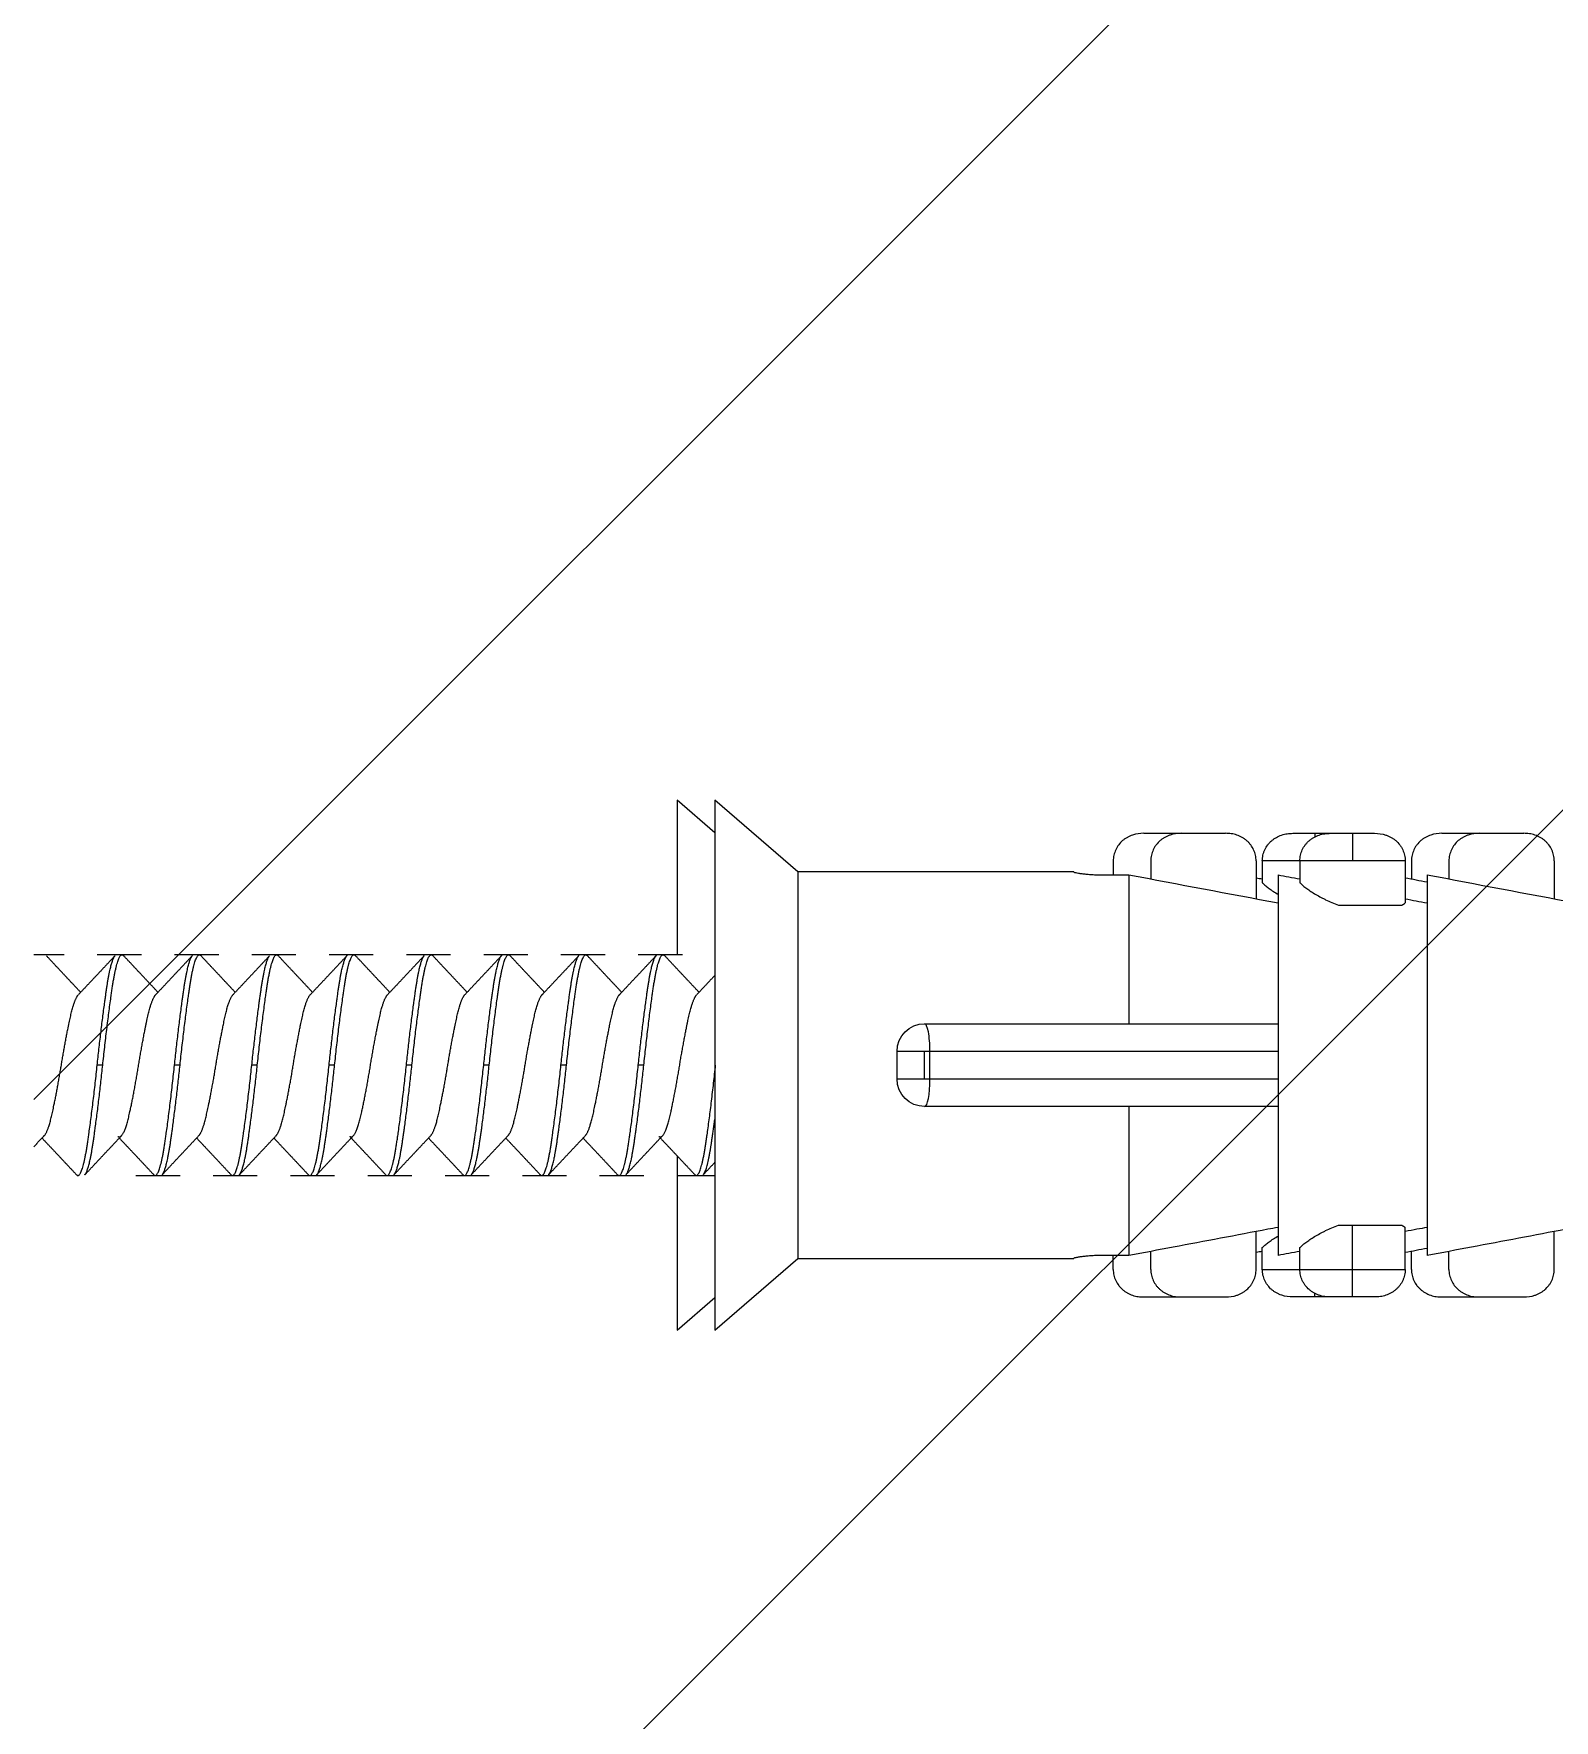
# Model space of a CAD drawing. Header units: millimetres. Extents: x 2433 to 4809, y -10272 to -6912.
# Drawn here: x 4397.57 to 4425.11, y -9240.59 to -9210.03 of the extents above; entities that cross this region are included whole.
import ezdxf

# ---------------------------------------------------------------- set-up
doc = ezdxf.new("R2010")
doc.units = ezdxf.units.MM
doc.layers.add('hatch', color=2, linetype='Continuous')

msp = doc.modelspace()

# ---------------------------------------------------------------- hatches: boundary and pattern name
at = {"layer": 'hatch'}
h = msp.add_hatch(dxfattribs=at)
h.set_pattern_fill('ANSI31', color=256, scale=5)
h.set_pattern_definition([(45, (-10739.184, -4407.476), (-11.22532, 11.22532), [])])
h.paths.add_polyline_path([(4397.573, -9941.356), (4447.573, -9941.356), (4447.573, -7870.79), (4397.573, -7870.79)])

# ---------------------------------------------------------------- linework, layer by layer
at = {"linetype": 'Continuous', "lineweight": 18, "extrusion": (-1, -2.22045e-16, 0)}
for p, q in [((4409.23, -9223.917), (4409.23, -9226.717)), ((4409.91, -9224.506), (4409.23, -9223.917)), ((4409.91, -9223.917), (4409.91, -9228.717)), ((4411.41, -9225.217), (4409.91, -9223.917)), ((4417.68, -9224.517), (4418.36, -9224.517)), ((4418.36, -9224.517), (4419.16, -9224.517)), ((4420.38, -9224.517), (4420.78, -9224.517)), ((4420.78, -9224.517), (4421.065, -9224.517)), ((4421.06, -9224.517), (4421.46, -9224.517)), ((4421.46, -9224.517), (4421.86, -9224.517)), ((4423.08, -9224.517), (4423.76, -9224.517)), ((4423.76, -9224.517), (4424.56, -9224.517)), ((4417.126, -9225.017), (4417.126, -9225.269)), ((4417.806, -9225.017), (4417.806, -9225.343)), ((4419.714, -9225.017), (4419.714, -9225.703)), ((4419.826, -9225.017), (4419.826, -9225.411)), ((4420.506, -9225.017), (4420.506, -9225.411)), ((4422.414, -9225.017), (4422.414, -9225.778)), ((4422.526, -9225.017), (4422.526, -9225.343)), ((4423.206, -9225.017), (4423.206, -9225.343)), ((4425.114, -9225.017), (4425.114, -9225.703)), ((4416.41, -9225.217), (4411.41, -9225.217)), ((4411.41, -9225.217), (4411.41, -9228.717)), ((4416.41, -9225.217), (4416.41, -9225.219)), ((4416.91, -9225.269), (4417.41, -9225.269)), ((4417.41, -9225.269), (4417.41, -9227.967)), ((4420.11, -9225.269), (4420.11, -9228.717)), ((4422.81, -9225.269), (4422.81, -9228.717)), ((4421.208, -9225.817), (4422.352, -9225.817)), ((4398.123, -9226.717), (4397.573, -9226.717)), ((4399.523, -9226.717), (4398.723, -9226.717)), ((4400.923, -9226.717), (4400.123, -9226.717)), ((4402.323, -9226.717), (4401.523, -9226.717)), ((4403.723, -9226.717), (4402.923, -9226.717)), ((4405.123, -9226.717), (4404.323, -9226.717)), ((4406.523, -9226.717), (4405.723, -9226.717)), ((4407.923, -9226.717), (4407.123, -9226.717)), ((4409.323, -9226.717), (4408.523, -9226.717)), ((4413.71, -9227.967), (4420.11, -9227.967)), ((4413.21, -9228.967), (4413.21, -9228.467)), ((4409.91, -9228.717), (4409.91, -9233.517)), ((4411.41, -9228.717), (4411.41, -9232.217)), ((4420.11, -9228.717), (4420.11, -9232.165)), ((4422.81, -9228.717), (4422.81, -9232.165)), ((4420.11, -9229.467), (4413.71, -9229.467)), ((4417.41, -9229.467), (4417.41, -9232.165)), ((4409.23, -9230.374), (4409.23, -9233.517)), ((4399.423, -9230.717), (4400.223, -9230.717)), ((4400.823, -9230.717), (4401.623, -9230.717)), ((4402.223, -9230.717), (4403.023, -9230.717)), ((4403.623, -9230.717), (4404.423, -9230.717)), ((4405.023, -9230.717), (4405.823, -9230.717)), ((4406.423, -9230.717), (4407.223, -9230.717)), ((4407.823, -9230.717), (4408.623, -9230.717)), ((4409.223, -9230.717), (4409.91, -9230.717)), ((4419.714, -9232.417), (4419.714, -9231.731)), ((4421.208, -9231.617), (4421.46, -9231.617)), ((4421.46, -9231.617), (4422.352, -9231.617)), ((4422.414, -9232.417), (4422.414, -9231.656)), ((4425.114, -9232.417), (4425.114, -9231.731)), ((4417.41, -9232.165), (4416.91, -9232.165)), ((4417.126, -9232.417), (4417.126, -9232.165)), ((4417.806, -9232.417), (4417.806, -9232.091)), ((4419.826, -9232.417), (4419.826, -9232.023)), ((4420.506, -9232.417), (4420.506, -9232.023)), ((4422.526, -9232.417), (4422.526, -9232.091)), ((4423.206, -9232.417), (4423.206, -9232.091)), ((4409.91, -9233.517), (4411.41, -9232.217)), ((4411.41, -9232.217), (4416.41, -9232.217)), ((4416.41, -9232.216), (4416.41, -9232.217)), ((4409.23, -9233.517), (4409.91, -9232.928)), ((4417.68, -9232.917), (4418.36, -9232.917)), ((4418.36, -9232.917), (4419.16, -9232.917)), ((4420.78, -9232.917), (4420.38, -9232.917)), ((4421.064, -9232.917), (4420.78, -9232.917)), ((4421.46, -9232.917), (4421.06, -9232.917)), ((4421.86, -9232.917), (4421.46, -9232.917)), ((4423.08, -9232.917), (4423.76, -9232.917)), ((4423.76, -9232.917), (4424.56, -9232.917))]:
    msp.add_line(p, q, dxfattribs=at)
at = {"linetype": 'Continuous', "lineweight": 13, "extrusion": (-1, -2.22045e-16, 0)}
for p, q in [((4420.78, -9224.517), (4420.78, -9224.58)), ((4421.46, -9224.517), (4421.46, -9225.017)), ((4420.506, -9225.017), (4419.826, -9225.017)), ((4421.46, -9225.017), (4420.506, -9225.017)), ((4422.414, -9225.017), (4421.46, -9225.017)), ((4413.71, -9228.467), (4413.21, -9228.467)), ((4413.805, -9228.467), (4413.71, -9228.467)), ((4413.71, -9228.967), (4413.71, -9228.467)), ((4420.11, -9228.467), (4413.805, -9228.467)), ((4413.805, -9228.967), (4413.805, -9228.467)), ((4398.823, -9228.717), (4398.723, -9228.717)), ((4400.223, -9228.717), (4400.123, -9228.717)), ((4401.623, -9228.717), (4401.523, -9228.717)), ((4403.023, -9228.717), (4402.923, -9228.717)), ((4404.423, -9228.717), (4404.323, -9228.717)), ((4405.823, -9228.717), (4405.723, -9228.717)), ((4407.223, -9228.717), (4407.123, -9228.717)), ((4408.623, -9228.717), (4408.523, -9228.717)), ((4413.21, -9228.967), (4413.71, -9228.967)), ((4413.71, -9228.967), (4413.805, -9228.967)), ((4413.805, -9228.967), (4420.11, -9228.967)), ((4421.46, -9232.417), (4421.46, -9231.617)), ((4419.826, -9232.417), (4420.506, -9232.417)), ((4420.506, -9232.417), (4421.46, -9232.417)), ((4421.46, -9232.417), (4422.414, -9232.417)), ((4421.46, -9232.917), (4421.46, -9232.417)), ((4420.78, -9232.917), (4420.78, -9232.853))]:
    msp.add_line(p, q, dxfattribs=at)
at = {"linetype": 'Continuous', "lineweight": 18, "extrusion": (0, 0, -1)}
for centre, start, end in [((-4413.71, -9228.467), 0, 90), ((-4413.71, -9228.967), 270, 0)]:
    msp.add_arc(centre, 0.5, start, end, dxfattribs=at)
at = {"linetype": 'Continuous', "lineweight": 13}
for centre, start_param, end_param in [((4413.71, -9228.467), 1.570796, 3.141593), ((4413.71, -9228.967), 0, 1.570796)]:
    msp.add_ellipse(centre, major_axis=(0, -0.5), ratio=0.190423, start_param=start_param, end_param=end_param, dxfattribs=at)
at = {"linetype": 'Continuous', "lineweight": 18}
for points, knots in [([(4417.68, -9224.517), (4417.611, -9224.517), (4417.542, -9224.526), (4417.46, -9224.554), (4417.444, -9224.56), (4417.412, -9224.574), (4417.381, -9224.59), (4417.352, -9224.608), (4417.33, -9224.623), (4417.323, -9224.628), (4417.31, -9224.639), (4417.303, -9224.644), (4417.27, -9224.673), (4417.246, -9224.698), (4417.215, -9224.739), (4417.205, -9224.754), (4417.191, -9224.776), (4417.187, -9224.784), (4417.179, -9224.799), (4417.175, -9224.807), (4417.157, -9224.846), (4417.146, -9224.879), (4417.134, -9224.93), (4417.131, -9224.947), (4417.127, -9224.982), (4417.126, -9225), (4417.126, -9225.017)], [0, 0, 0, 0, 0.25, 0.25, 0.3125, 0.3125, 0.375, 0.4375, 0.4375, 0.46875, 0.46875, 0.5, 0.5, 0.625, 0.625, 0.6875, 0.6875, 0.71875, 0.71875, 0.75, 0.75, 0.875, 0.875, 0.9375, 0.9375, 1, 1, 1, 1]), ([(4418.36, -9224.517), (4418.29, -9224.517), (4418.222, -9224.526), (4418.139, -9224.554), (4418.123, -9224.56), (4418.091, -9224.574), (4418.06, -9224.59), (4418.031, -9224.608), (4418.01, -9224.623), (4418.003, -9224.628), (4417.989, -9224.639), (4417.982, -9224.644), (4417.949, -9224.673), (4417.925, -9224.698), (4417.894, -9224.739), (4417.884, -9224.754), (4417.871, -9224.776), (4417.867, -9224.784), (4417.858, -9224.799), (4417.854, -9224.807), (4417.836, -9224.846), (4417.825, -9224.879), (4417.814, -9224.93), (4417.811, -9224.947), (4417.807, -9224.982), (4417.806, -9225), (4417.806, -9225.017)], [0, 0, 0, 0, 0.25, 0.25, 0.3125, 0.3125, 0.375, 0.4375, 0.4375, 0.46875, 0.46875, 0.5, 0.5, 0.625, 0.625, 0.6875, 0.6875, 0.71875, 0.71875, 0.75, 0.75, 0.875, 0.875, 0.9375, 0.9375, 1, 1, 1, 1]), ([(4419.714, -9225.017), (4419.714, -9224.982), (4419.71, -9224.948), (4419.699, -9224.897), (4419.694, -9224.88), (4419.683, -9224.847), (4419.676, -9224.831), (4419.655, -9224.784), (4419.637, -9224.754), (4419.61, -9224.72), (4419.605, -9224.713), (4419.594, -9224.699), (4419.576, -9224.68), (4419.545, -9224.65), (4419.518, -9224.629), (4419.49, -9224.609), (4419.475, -9224.599), (4419.429, -9224.574), (4419.398, -9224.56), (4419.348, -9224.543), (4419.332, -9224.539), (4419.298, -9224.53), (4419.281, -9224.527), (4419.229, -9224.519), (4419.195, -9224.517), (4419.16, -9224.517)], [0, 0, 0, 0, 0.125, 0.125, 0.1875, 0.1875, 0.25, 0.25, 0.375, 0.375, 0.40625, 0.40625, 0.4375, 0.5, 0.5625, 0.5625, 0.625, 0.625, 0.75, 0.75, 0.8125, 0.8125, 0.875, 0.875, 1, 1, 1, 1]), ([(4419.826, -9225.017), (4419.826, -9224.982), (4419.83, -9224.948), (4419.841, -9224.897), (4419.846, -9224.88), (4419.857, -9224.847), (4419.864, -9224.831), (4419.886, -9224.784), (4419.903, -9224.754), (4419.93, -9224.72), (4419.935, -9224.713), (4419.946, -9224.699), (4419.964, -9224.68), (4419.995, -9224.65), (4420.022, -9224.629), (4420.051, -9224.609), (4420.065, -9224.599), (4420.111, -9224.574), (4420.142, -9224.56), (4420.192, -9224.543), (4420.209, -9224.539), (4420.243, -9224.53), (4420.26, -9224.527), (4420.311, -9224.519), (4420.345, -9224.517), (4420.38, -9224.517)], [0, 0, 0, 0, 0.125, 0.125, 0.1875, 0.1875, 0.25, 0.25, 0.375, 0.375, 0.40625, 0.40625, 0.4375, 0.5, 0.5625, 0.5625, 0.625, 0.625, 0.75, 0.75, 0.8125, 0.8125, 0.875, 0.875, 1, 1, 1, 1]), ([(4420.506, -9225.017), (4420.506, -9224.982), (4420.51, -9224.948), (4420.521, -9224.897), (4420.526, -9224.88), (4420.537, -9224.847), (4420.543, -9224.831), (4420.565, -9224.784), (4420.583, -9224.754), (4420.609, -9224.72), (4420.615, -9224.713), (4420.626, -9224.699), (4420.643, -9224.68), (4420.674, -9224.65), (4420.702, -9224.629), (4420.73, -9224.609), (4420.745, -9224.599), (4420.79, -9224.574), (4420.822, -9224.56), (4420.871, -9224.543), (4420.888, -9224.539), (4420.922, -9224.53), (4420.939, -9224.527), (4420.99, -9224.519), (4421.025, -9224.517), (4421.06, -9224.517)], [0, 0, 0, 0, 0.125, 0.125, 0.1875, 0.1875, 0.25, 0.25, 0.375, 0.375, 0.40625, 0.40625, 0.4375, 0.5, 0.5625, 0.5625, 0.625, 0.625, 0.75, 0.75, 0.8125, 0.8125, 0.875, 0.875, 1, 1, 1, 1]), ([(4421.86, -9224.517), (4421.93, -9224.517), (4421.998, -9224.526), (4422.08, -9224.554), (4422.097, -9224.56), (4422.128, -9224.574), (4422.159, -9224.59), (4422.189, -9224.608), (4422.21, -9224.623), (4422.217, -9224.628), (4422.231, -9224.639), (4422.237, -9224.644), (4422.271, -9224.673), (4422.294, -9224.698), (4422.326, -9224.739), (4422.335, -9224.754), (4422.349, -9224.776), (4422.353, -9224.784), (4422.361, -9224.799), (4422.365, -9224.807), (4422.384, -9224.846), (4422.395, -9224.879), (4422.406, -9224.93), (4422.409, -9224.947), (4422.413, -9224.982), (4422.414, -9225), (4422.414, -9225.017)], [0, 0, 0, 0, 0.25, 0.25, 0.3125, 0.3125, 0.375, 0.4375, 0.4375, 0.46875, 0.46875, 0.5, 0.5, 0.625, 0.625, 0.6875, 0.6875, 0.71875, 0.71875, 0.75, 0.75, 0.875, 0.875, 0.9375, 0.9375, 1, 1, 1, 1]), ([(4423.08, -9224.517), (4423.011, -9224.517), (4422.942, -9224.526), (4422.86, -9224.554), (4422.844, -9224.56), (4422.812, -9224.574), (4422.781, -9224.59), (4422.752, -9224.608), (4422.73, -9224.623), (4422.723, -9224.628), (4422.71, -9224.639), (4422.703, -9224.644), (4422.67, -9224.673), (4422.646, -9224.698), (4422.615, -9224.739), (4422.605, -9224.754), (4422.591, -9224.776), (4422.587, -9224.784), (4422.579, -9224.799), (4422.575, -9224.807), (4422.557, -9224.846), (4422.546, -9224.879), (4422.534, -9224.93), (4422.531, -9224.947), (4422.527, -9224.982), (4422.526, -9225), (4422.526, -9225.017)], [0, 0, 0, 0, 0.25, 0.25, 0.3125, 0.3125, 0.375, 0.4375, 0.4375, 0.46875, 0.46875, 0.5, 0.5, 0.625, 0.625, 0.6875, 0.6875, 0.71875, 0.71875, 0.75, 0.75, 0.875, 0.875, 0.9375, 0.9375, 1, 1, 1, 1]), ([(4423.76, -9224.517), (4423.69, -9224.517), (4423.622, -9224.526), (4423.539, -9224.554), (4423.523, -9224.56), (4423.491, -9224.574), (4423.46, -9224.59), (4423.431, -9224.608), (4423.41, -9224.623), (4423.403, -9224.628), (4423.389, -9224.639), (4423.382, -9224.644), (4423.349, -9224.673), (4423.325, -9224.698), (4423.294, -9224.739), (4423.284, -9224.754), (4423.271, -9224.776), (4423.267, -9224.784), (4423.258, -9224.799), (4423.254, -9224.807), (4423.236, -9224.846), (4423.225, -9224.879), (4423.214, -9224.93), (4423.211, -9224.947), (4423.207, -9224.982), (4423.206, -9225), (4423.206, -9225.017)], [0, 0, 0, 0, 0.25, 0.25, 0.3125, 0.3125, 0.375, 0.4375, 0.4375, 0.46875, 0.46875, 0.5, 0.5, 0.625, 0.625, 0.6875, 0.6875, 0.71875, 0.71875, 0.75, 0.75, 0.875, 0.875, 0.9375, 0.9375, 1, 1, 1, 1]), ([(4425.114, -9225.017), (4425.114, -9224.982), (4425.11, -9224.948), (4425.099, -9224.897), (4425.094, -9224.88), (4425.083, -9224.847), (4425.076, -9224.831), (4425.055, -9224.784), (4425.037, -9224.754), (4425.01, -9224.72), (4425.005, -9224.713), (4424.994, -9224.699), (4424.976, -9224.68), (4424.945, -9224.65), (4424.918, -9224.629), (4424.89, -9224.609), (4424.875, -9224.599), (4424.829, -9224.574), (4424.798, -9224.56), (4424.748, -9224.543), (4424.732, -9224.539), (4424.698, -9224.53), (4424.681, -9224.527), (4424.629, -9224.519), (4424.595, -9224.517), (4424.56, -9224.517)], [0, 0, 0, 0, 0.125, 0.125, 0.1875, 0.1875, 0.25, 0.25, 0.375, 0.375, 0.40625, 0.40625, 0.4375, 0.5, 0.5625, 0.5625, 0.625, 0.625, 0.75, 0.75, 0.8125, 0.8125, 0.875, 0.875, 1, 1, 1, 1]), ([(4416.41, -9225.219), (4416.41, -9225.219), (4416.413, -9225.221), (4416.423, -9225.224), (4416.427, -9225.225), (4416.436, -9225.227), (4416.442, -9225.228), (4416.46, -9225.232), (4416.476, -9225.235), (4416.503, -9225.239), (4416.513, -9225.24), (4416.534, -9225.244), (4416.545, -9225.245), (4416.579, -9225.25), (4416.604, -9225.253), (4416.638, -9225.256), (4416.645, -9225.257), (4416.659, -9225.258), (4416.681, -9225.26), (4416.717, -9225.263), (4416.748, -9225.264), (4416.779, -9225.266), (4416.795, -9225.267), (4416.844, -9225.268), (4416.877, -9225.269), (4416.91, -9225.269)], [0, 0, 0, 0, 0.125, 0.125, 0.1875, 0.1875, 0.25, 0.25, 0.375, 0.375, 0.4375, 0.4375, 0.5, 0.5, 0.625, 0.625, 0.65625, 0.65625, 0.6875, 0.75, 0.8125, 0.8125, 0.875, 0.875, 1, 1, 1, 1]), ([(4419.826, -9225.411), (4419.84, -9225.425), (4419.855, -9225.439), (4419.891, -9225.47), (4419.911, -9225.487), (4419.944, -9225.512), (4419.956, -9225.521), (4419.981, -9225.538), (4419.994, -9225.547), (4420.034, -9225.574), (4420.062, -9225.592), (4420.095, -9225.612), (4420.097, -9225.614), (4420.1, -9225.615)], [0, 0, 0, 0, 0.244671, 0.244671, 0.489341, 0.489341, 0.611677, 0.611677, 0.734012, 0.734012, 0.978683, 0.978683, 1, 1, 1, 1]), ([(4420.506, -9225.411), (4420.519, -9225.425), (4420.535, -9225.439), (4420.57, -9225.47), (4420.59, -9225.487), (4420.624, -9225.512), (4420.636, -9225.521), (4420.66, -9225.538), (4420.673, -9225.547), (4420.713, -9225.574), (4420.741, -9225.592), (4420.801, -9225.629), (4420.833, -9225.647), (4420.883, -9225.674), (4420.901, -9225.683), (4420.936, -9225.701), (4420.954, -9225.71), (4421.009, -9225.737), (4421.047, -9225.754), (4421.125, -9225.787), (4421.166, -9225.802), (4421.208, -9225.817)], [0, 0, 0, 0, 0.125, 0.125, 0.25, 0.25, 0.3125, 0.3125, 0.375, 0.375, 0.5, 0.5, 0.625, 0.625, 0.6875, 0.6875, 0.75, 0.75, 0.875, 0.875, 1, 1, 1, 1]), ([(4420.11, -9231.656), (4420.049, -9231.668), (4419.988, -9231.679), (4419.356, -9231.799), (4418.784, -9231.907), (4417.945, -9232.065), (4417.677, -9232.115), (4417.41, -9232.165)], [0, 0, 0, 0, 0.067447, 0.067447, 0.702741, 0.702741, 1, 1, 1, 1]), ([(4419.826, -9232.023), (4419.84, -9232.01), (4419.855, -9231.995), (4419.891, -9231.964), (4419.911, -9231.947), (4419.944, -9231.922), (4419.956, -9231.913), (4419.981, -9231.896), (4419.994, -9231.887), (4420.034, -9231.86), (4420.062, -9231.842), (4420.095, -9231.822), (4420.097, -9231.821), (4420.1, -9231.819)], [0, 0, 0, 0, 0.244671, 0.244671, 0.489341, 0.489341, 0.611677, 0.611677, 0.734012, 0.734012, 0.978683, 0.978683, 1, 1, 1, 1]), ([(4420.506, -9232.023), (4420.519, -9232.01), (4420.535, -9231.995), (4420.57, -9231.964), (4420.59, -9231.947), (4420.624, -9231.922), (4420.636, -9231.913), (4420.66, -9231.896), (4420.673, -9231.887), (4420.713, -9231.86), (4420.741, -9231.842), (4420.801, -9231.805), (4420.833, -9231.787), (4420.883, -9231.76), (4420.901, -9231.751), (4420.936, -9231.733), (4420.954, -9231.724), (4421.009, -9231.697), (4421.047, -9231.68), (4421.125, -9231.648), (4421.166, -9231.632), (4421.208, -9231.617)], [0, 0, 0, 0, 0.125, 0.125, 0.25, 0.25, 0.3125, 0.3125, 0.375, 0.375, 0.5, 0.5, 0.625, 0.625, 0.6875, 0.6875, 0.75, 0.75, 0.875, 0.875, 1, 1, 1, 1]), ([(4422.81, -9231.656), (4422.749, -9231.668), (4422.688, -9231.679), (4422.556, -9231.704), (4422.485, -9231.718), (4422.414, -9231.731)], [0, 0, 0, 0, 0.459752, 0.459752, 1, 1, 1, 1]), ([(4425.51, -9231.656), (4425.449, -9231.668), (4425.388, -9231.679), (4424.756, -9231.799), (4424.184, -9231.907), (4423.345, -9232.065), (4423.077, -9232.115), (4422.81, -9232.165)], [0, 0, 0, 0, 0.067447, 0.067447, 0.702741, 0.702741, 1, 1, 1, 1]), ([(4416.91, -9232.165), (4416.877, -9232.165), (4416.844, -9232.166), (4416.796, -9232.167), (4416.78, -9232.168), (4416.749, -9232.17), (4416.733, -9232.171), (4416.688, -9232.174), (4416.659, -9232.176), (4416.619, -9232.18), (4416.605, -9232.182), (4416.58, -9232.185), (4416.568, -9232.186), (4416.533, -9232.191), (4416.513, -9232.194), (4416.49, -9232.197), (4416.485, -9232.198), (4416.477, -9232.2), (4416.465, -9232.202), (4416.447, -9232.205), (4416.436, -9232.207), (4416.427, -9232.21), (4416.423, -9232.211), (4416.413, -9232.213), (4416.41, -9232.215), (4416.41, -9232.216)], [0, 0, 0, 0, 0.125, 0.125, 0.1875, 0.1875, 0.25, 0.25, 0.375, 0.375, 0.4375, 0.4375, 0.5, 0.5, 0.625, 0.625, 0.65625, 0.65625, 0.6875, 0.75, 0.8125, 0.8125, 0.875, 0.875, 1, 1, 1, 1]), ([(4417.126, -9232.417), (4417.126, -9232.452), (4417.13, -9232.486), (4417.141, -9232.537), (4417.146, -9232.554), (4417.157, -9232.587), (4417.164, -9232.603), (4417.186, -9232.65), (4417.203, -9232.68), (4417.23, -9232.715), (4417.235, -9232.721), (4417.246, -9232.735), (4417.264, -9232.754), (4417.295, -9232.784), (4417.322, -9232.805), (4417.351, -9232.825), (4417.365, -9232.835), (4417.411, -9232.86), (4417.442, -9232.874), (4417.492, -9232.891), (4417.509, -9232.896), (4417.543, -9232.904), (4417.56, -9232.907), (4417.611, -9232.915), (4417.645, -9232.917), (4417.68, -9232.917)], [0, 0, 0, 0, 0.125, 0.125, 0.1875, 0.1875, 0.25, 0.25, 0.375, 0.375, 0.40625, 0.40625, 0.4375, 0.5, 0.5625, 0.5625, 0.625, 0.625, 0.75, 0.75, 0.8125, 0.8125, 0.875, 0.875, 1, 1, 1, 1]), ([(4417.806, -9232.417), (4417.806, -9232.452), (4417.81, -9232.486), (4417.821, -9232.537), (4417.826, -9232.554), (4417.837, -9232.587), (4417.843, -9232.603), (4417.865, -9232.65), (4417.883, -9232.68), (4417.909, -9232.715), (4417.915, -9232.721), (4417.926, -9232.735), (4417.943, -9232.754), (4417.974, -9232.784), (4418.002, -9232.805), (4418.03, -9232.825), (4418.045, -9232.835), (4418.09, -9232.86), (4418.122, -9232.874), (4418.171, -9232.891), (4418.188, -9232.896), (4418.222, -9232.904), (4418.239, -9232.907), (4418.29, -9232.915), (4418.325, -9232.917), (4418.36, -9232.917)], [0, 0, 0, 0, 0.125, 0.125, 0.1875, 0.1875, 0.25, 0.25, 0.375, 0.375, 0.40625, 0.40625, 0.4375, 0.5, 0.5625, 0.5625, 0.625, 0.625, 0.75, 0.75, 0.8125, 0.8125, 0.875, 0.875, 1, 1, 1, 1]), ([(4419.16, -9232.917), (4419.23, -9232.917), (4419.298, -9232.908), (4419.38, -9232.88), (4419.397, -9232.874), (4419.428, -9232.86), (4419.459, -9232.844), (4419.489, -9232.826), (4419.51, -9232.811), (4419.517, -9232.806), (4419.531, -9232.795), (4419.537, -9232.79), (4419.571, -9232.761), (4419.594, -9232.736), (4419.626, -9232.695), (4419.635, -9232.68), (4419.649, -9232.658), (4419.653, -9232.65), (4419.661, -9232.635), (4419.665, -9232.627), (4419.684, -9232.588), (4419.695, -9232.555), (4419.706, -9232.504), (4419.709, -9232.487), (4419.713, -9232.452), (4419.714, -9232.435), (4419.714, -9232.417)], [0, 0, 0, 0, 0.25, 0.25, 0.3125, 0.3125, 0.375, 0.4375, 0.4375, 0.46875, 0.46875, 0.5, 0.5, 0.625, 0.625, 0.6875, 0.6875, 0.71875, 0.71875, 0.75, 0.75, 0.875, 0.875, 0.9375, 0.9375, 1, 1, 1, 1]), ([(4420.38, -9232.917), (4420.311, -9232.917), (4420.242, -9232.908), (4420.16, -9232.88), (4420.144, -9232.874), (4420.112, -9232.86), (4420.081, -9232.844), (4420.052, -9232.826), (4420.03, -9232.811), (4420.023, -9232.806), (4420.01, -9232.795), (4420.003, -9232.79), (4419.97, -9232.761), (4419.946, -9232.736), (4419.915, -9232.695), (4419.905, -9232.68), (4419.891, -9232.658), (4419.887, -9232.65), (4419.879, -9232.635), (4419.875, -9232.627), (4419.857, -9232.588), (4419.846, -9232.555), (4419.834, -9232.504), (4419.831, -9232.487), (4419.827, -9232.452), (4419.826, -9232.435), (4419.826, -9232.417)], [0, 0, 0, 0, 0.25, 0.25, 0.3125, 0.3125, 0.375, 0.4375, 0.4375, 0.46875, 0.46875, 0.5, 0.5, 0.625, 0.625, 0.6875, 0.6875, 0.71875, 0.71875, 0.75, 0.75, 0.875, 0.875, 0.9375, 0.9375, 1, 1, 1, 1]), ([(4421.06, -9232.917), (4420.99, -9232.917), (4420.922, -9232.908), (4420.839, -9232.88), (4420.823, -9232.874), (4420.791, -9232.86), (4420.76, -9232.844), (4420.731, -9232.826), (4420.71, -9232.811), (4420.703, -9232.806), (4420.689, -9232.795), (4420.682, -9232.79), (4420.649, -9232.761), (4420.625, -9232.736), (4420.594, -9232.695), (4420.584, -9232.68), (4420.571, -9232.658), (4420.567, -9232.65), (4420.558, -9232.635), (4420.554, -9232.627), (4420.536, -9232.588), (4420.525, -9232.555), (4420.514, -9232.504), (4420.511, -9232.487), (4420.507, -9232.452), (4420.506, -9232.435), (4420.506, -9232.417)], [0, 0, 0, 0, 0.25, 0.25, 0.3125, 0.3125, 0.375, 0.4375, 0.4375, 0.46875, 0.46875, 0.5, 0.5, 0.625, 0.625, 0.6875, 0.6875, 0.71875, 0.71875, 0.75, 0.75, 0.875, 0.875, 0.9375, 0.9375, 1, 1, 1, 1]), ([(4422.414, -9232.417), (4422.414, -9232.452), (4422.41, -9232.486), (4422.399, -9232.537), (4422.394, -9232.554), (4422.383, -9232.587), (4422.376, -9232.603), (4422.355, -9232.65), (4422.337, -9232.68), (4422.31, -9232.715), (4422.305, -9232.721), (4422.294, -9232.735), (4422.276, -9232.754), (4422.245, -9232.784), (4422.218, -9232.805), (4422.19, -9232.825), (4422.175, -9232.835), (4422.129, -9232.86), (4422.098, -9232.874), (4422.048, -9232.891), (4422.032, -9232.896), (4421.998, -9232.904), (4421.981, -9232.907), (4421.929, -9232.915), (4421.895, -9232.917), (4421.86, -9232.917)], [0, 0, 0, 0, 0.125, 0.125, 0.1875, 0.1875, 0.25, 0.25, 0.375, 0.375, 0.40625, 0.40625, 0.4375, 0.5, 0.5625, 0.5625, 0.625, 0.625, 0.75, 0.75, 0.8125, 0.8125, 0.875, 0.875, 1, 1, 1, 1]), ([(4422.526, -9232.417), (4422.526, -9232.452), (4422.53, -9232.486), (4422.541, -9232.537), (4422.546, -9232.554), (4422.557, -9232.587), (4422.564, -9232.603), (4422.586, -9232.65), (4422.603, -9232.68), (4422.63, -9232.715), (4422.635, -9232.721), (4422.646, -9232.735), (4422.664, -9232.754), (4422.695, -9232.784), (4422.722, -9232.805), (4422.751, -9232.825), (4422.765, -9232.835), (4422.811, -9232.86), (4422.842, -9232.874), (4422.892, -9232.891), (4422.909, -9232.896), (4422.943, -9232.904), (4422.96, -9232.907), (4423.011, -9232.915), (4423.045, -9232.917), (4423.08, -9232.917)], [0, 0, 0, 0, 0.125, 0.125, 0.1875, 0.1875, 0.25, 0.25, 0.375, 0.375, 0.40625, 0.40625, 0.4375, 0.5, 0.5625, 0.5625, 0.625, 0.625, 0.75, 0.75, 0.8125, 0.8125, 0.875, 0.875, 1, 1, 1, 1]), ([(4423.206, -9232.417), (4423.206, -9232.452), (4423.21, -9232.486), (4423.221, -9232.537), (4423.226, -9232.554), (4423.237, -9232.587), (4423.243, -9232.603), (4423.265, -9232.65), (4423.283, -9232.68), (4423.309, -9232.715), (4423.315, -9232.721), (4423.326, -9232.735), (4423.343, -9232.754), (4423.374, -9232.784), (4423.402, -9232.805), (4423.43, -9232.825), (4423.445, -9232.835), (4423.49, -9232.86), (4423.522, -9232.874), (4423.571, -9232.891), (4423.588, -9232.896), (4423.622, -9232.904), (4423.639, -9232.907), (4423.69, -9232.915), (4423.725, -9232.917), (4423.76, -9232.917)], [0, 0, 0, 0, 0.125, 0.125, 0.1875, 0.1875, 0.25, 0.25, 0.375, 0.375, 0.40625, 0.40625, 0.4375, 0.5, 0.5625, 0.5625, 0.625, 0.625, 0.75, 0.75, 0.8125, 0.8125, 0.875, 0.875, 1, 1, 1, 1]), ([(4424.56, -9232.917), (4424.63, -9232.917), (4424.698, -9232.908), (4424.78, -9232.88), (4424.797, -9232.874), (4424.828, -9232.86), (4424.859, -9232.844), (4424.889, -9232.826), (4424.91, -9232.811), (4424.917, -9232.806), (4424.931, -9232.795), (4424.937, -9232.79), (4424.971, -9232.761), (4424.994, -9232.736), (4425.026, -9232.695), (4425.035, -9232.68), (4425.049, -9232.658), (4425.053, -9232.65), (4425.061, -9232.635), (4425.065, -9232.627), (4425.084, -9232.588), (4425.095, -9232.555), (4425.106, -9232.504), (4425.109, -9232.487), (4425.113, -9232.452), (4425.114, -9232.435), (4425.114, -9232.417)], [0, 0, 0, 0, 0.25, 0.25, 0.3125, 0.3125, 0.375, 0.4375, 0.4375, 0.46875, 0.46875, 0.5, 0.5, 0.625, 0.625, 0.6875, 0.6875, 0.71875, 0.71875, 0.75, 0.75, 0.875, 0.875, 0.9375, 0.9375, 1, 1, 1, 1])]:
    msp.add_open_spline(points, degree=3, knots=knots, dxfattribs=at)
for points, degree in [([(4417.41, -9225.269), (4418.31, -9225.438), (4419.21, -9225.608), (4420.11, -9225.778)], 3), ([(4419.714, -9225.322), (4419.751, -9225.329), (4419.789, -9225.336), (4419.826, -9225.343)], 3), ([(4420.11, -9225.269), (4420.242, -9225.294), (4420.374, -9225.319), (4420.506, -9225.343)], 3), ([(4422.414, -9225.322), (4422.546, -9225.347), (4422.678, -9225.372), (4422.81, -9225.397)], 3), ([(4422.81, -9225.269), (4423.71, -9225.438), (4424.61, -9225.608), (4425.51, -9225.778)], 3), ([(4422.414, -9225.703), (4422.546, -9225.728), (4422.678, -9225.753), (4422.81, -9225.778)], 3), ([(4422.352, -9225.817), (4422.377, -9225.804), (4422.397, -9225.791), (4422.414, -9225.778)], 3), ([(4398.423, -9227.397), (4398.112, -9227.066), (4397.802, -9226.734)], 2), ([(4399.045, -9226.735), (4398.714, -9227.089), (4398.382, -9227.44)], 2), ([(4399.823, -9227.396), (4399.51, -9227.064), (4399.199, -9226.731)], 2), ([(4400.451, -9226.728), (4400.119, -9227.083), (4399.785, -9227.437)], 2), ([(4401.223, -9227.397), (4400.909, -9227.063), (4400.596, -9226.728)], 2), ([(4401.844, -9226.735), (4401.513, -9227.089), (4401.181, -9227.441)], 2), ([(4402.623, -9227.397), (4402.312, -9227.066), (4402.001, -9226.734)], 2), ([(4403.251, -9226.728), (4402.92, -9227.082), (4402.587, -9227.436)], 2), ([(4404.023, -9227.397), (4403.711, -9227.065), (4403.4, -9226.732)], 2), ([(4404.645, -9226.734), (4404.314, -9227.089), (4403.981, -9227.441)], 2), ([(4405.423, -9227.397), (4405.109, -9227.063), (4404.796, -9226.728)], 2), ([(4406.051, -9226.728), (4405.72, -9227.082), (4405.387, -9227.435)], 2), ([(4406.823, -9227.396), (4406.511, -9227.065), (4406.199, -9226.731)], 2), ([(4407.446, -9226.733), (4407.115, -9227.087), (4406.782, -9227.44)], 2), ([(4408.223, -9227.397), (4407.911, -9227.066), (4407.601, -9226.733)], 2), ([(4408.85, -9226.729), (4408.519, -9227.082), (4408.187, -9227.435)], 2), ([(4409.623, -9227.396), (4409.309, -9227.063), (4408.997, -9226.729)], 2), ([(4409.91, -9227.092), (4409.746, -9227.266), (4409.582, -9227.44)], 2), ([(4397.573, -9230.197), (4397.668, -9230.096), (4397.764, -9229.995)], 2), ([(4397.723, -9230.038), (4398.038, -9230.371), (4398.351, -9230.706)], 2), ([(4398.496, -9230.706), (4398.827, -9230.352), (4399.16, -9229.999)], 2), ([(4399.123, -9230.038), (4399.436, -9230.369), (4399.747, -9230.702)], 2), ([(4399.902, -9230.7), (4400.232, -9230.346), (4400.564, -9229.994)], 2), ([(4400.523, -9230.038), (4400.837, -9230.37), (4401.149, -9230.705)], 2), ([(4401.299, -9230.703), (4401.631, -9230.348), (4401.964, -9229.994)], 2), ([(4401.923, -9230.038), (4402.236, -9230.37), (4402.548, -9230.703)], 2), ([(4402.696, -9230.706), (4403.027, -9230.352), (4403.36, -9229.998)], 2), ([(4403.323, -9230.038), (4403.636, -9230.369), (4403.947, -9230.702)], 2), ([(4404.1, -9230.701), (4404.431, -9230.348), (4404.762, -9229.996)], 2), ([(4404.723, -9230.038), (4405.037, -9230.37), (4405.349, -9230.704)], 2), ([(4405.5, -9230.702), (4405.831, -9230.347), (4406.164, -9229.994)], 2), ([(4406.123, -9230.038), (4406.435, -9230.368), (4406.745, -9230.7)], 2), ([(4406.896, -9230.706), (4407.228, -9230.351), (4407.562, -9229.997)], 2), ([(4407.523, -9230.038), (4407.838, -9230.371), (4408.15, -9230.706)], 2), ([(4408.298, -9230.704), (4408.628, -9230.35), (4408.96, -9229.998)], 2), ([(4408.923, -9230.038), (4409.235, -9230.367), (4409.545, -9230.699)], 2), ([(4409.702, -9230.7), (4409.806, -9230.589), (4409.91, -9230.477)], 2), ([(4421.208, -9231.617), (4421.332, -9231.617), (4421.456, -9231.617), (4421.579, -9231.617)], 3), ([(4422.352, -9231.617), (4422.377, -9231.63), (4422.397, -9231.643), (4422.414, -9231.656)], 3), ([(4419.826, -9232.091), (4419.789, -9232.098), (4419.751, -9232.105), (4419.714, -9232.112)], 3), ([(4420.506, -9232.091), (4420.374, -9232.116), (4420.242, -9232.14), (4420.11, -9232.165)], 3), ([(4422.81, -9232.037), (4422.678, -9232.062), (4422.546, -9232.087), (4422.414, -9232.112)], 3)]:
    msp.add_open_spline(points, degree=degree, dxfattribs=at)
for points, weights, knots in [([(4398.723, -9228.717), (4398.811, -9227.889), (4398.898, -9227.303), (4398.97, -9226.824), (4399.045, -9226.735)], [1, 0.923879532511, 1, 0.936905762166, 0.978405807031], [0, 0, 0, 0.546785, 0.546785, 1, 1, 1]), ([(4398.823, -9228.717), (4398.911, -9227.889), (4398.998, -9227.303), (4399.086, -9226.717), (4399.173, -9226.717), (4399.186, -9226.717), (4399.199, -9226.731)], [1, 0.923879532511, 1, 0.923879532511, 1, 0.988306138301, 0.980205171022], [0, 0, 0, 0.464334, 0.464334, 0.928668, 0.928668, 1, 1, 1]), ([(4400.123, -9228.717), (4400.211, -9227.889), (4400.298, -9227.303), (4400.373, -9226.802), (4400.451, -9226.728)], [1, 0.923879532511, 1, 0.934241363567, 0.982097327995], [0, 0, 0, 0.536516, 0.536516, 1, 1, 1]), ([(4400.223, -9228.717), (4400.311, -9227.889), (4400.398, -9227.303), (4400.486, -9226.717), (4400.573, -9226.717), (4400.584, -9226.717), (4400.596, -9226.728)], [1, 0.923879532511, 1, 0.923879532511, 1, 0.989785720568, 0.982312661935], [0, 0, 0, 0.468563, 0.468563, 0.937126, 0.937126, 1, 1, 1]), ([(4401.523, -9228.717), (4401.611, -9227.889), (4401.698, -9227.303), (4401.77, -9226.825), (4401.844, -9226.735)], [1, 0.923879532511, 1, 0.937048504482, 0.97821856572], [0, 0, 0, 0.547346, 0.547346, 1, 1, 1]), ([(4401.623, -9228.717), (4401.711, -9227.889), (4401.798, -9227.303), (4401.886, -9226.717), (4401.973, -9226.717), (4401.987, -9226.717), (4402.001, -9226.734)], [1, 0.923879532511, 1, 0.923879532511, 1, 0.987311810546, 0.978853499255], [0, 0, 0, 0.461534, 0.461534, 0.923069, 0.923069, 1, 1, 1]), ([(4402.923, -9228.717), (4403.011, -9227.889), (4403.098, -9227.303), (4403.173, -9226.8), (4403.251, -9226.728)], [1, 0.923879532511, 1, 0.933975146727, 0.982486669636], [0, 0, 0, 0.535512, 0.535512, 1, 1, 1]), ([(4403.023, -9228.717), (4403.111, -9227.889), (4403.198, -9227.303), (4403.286, -9226.717), (4403.373, -9226.717), (4403.386, -9226.717), (4403.4, -9226.732)], [1, 0.923879532511, 1, 0.923879532511, 1, 0.987906291345, 0.979655380662], [0, 0, 0, 0.463204, 0.463204, 0.926408, 0.926408, 1, 1, 1]), ([(4404.323, -9228.717), (4404.411, -9227.889), (4404.498, -9227.303), (4404.57, -9226.823), (4404.645, -9226.734)], [1, 0.923879532511, 1, 0.936800972622, 0.978543945557], [0, 0, 0, 0.546373, 0.546373, 1, 1, 1]), ([(4404.423, -9228.717), (4404.511, -9227.889), (4404.598, -9227.303), (4404.686, -9226.717), (4404.773, -9226.717), (4404.784, -9226.717), (4404.796, -9226.728)], [1, 0.923879532511, 1, 0.923879532511, 1, 0.989633321982, 0.982090273841], [0, 0, 0, 0.468124, 0.468124, 0.936247, 0.936247, 1, 1, 1]), ([(4405.723, -9228.717), (4405.811, -9227.889), (4405.898, -9227.303), (4405.973, -9226.801), (4406.051, -9226.728)], [1, 0.923879532511, 1, 0.934017808594, 0.982424026151], [0, 0, 0, 0.535672, 0.535672, 1, 1, 1]), ([(4405.823, -9228.717), (4405.911, -9227.889), (4405.998, -9227.303), (4406.086, -9226.717), (4406.173, -9226.717), (4406.186, -9226.717), (4406.199, -9226.731)], [1, 0.923879532511, 1, 0.923879532511, 1, 0.988196449664, 0.980053512698], [0, 0, 0, 0.464023, 0.464023, 0.928047, 0.928047, 1, 1, 1]), ([(4407.123, -9228.717), (4407.211, -9227.889), (4407.298, -9227.303), (4407.371, -9226.818), (4407.446, -9226.733)], [1, 0.923879532511, 1, 0.936163531801, 0.979396681185], [0, 0, 0, 0.543885, 0.543885, 1, 1, 1]), ([(4407.223, -9228.717), (4407.311, -9227.889), (4407.398, -9227.303), (4407.486, -9226.717), (4407.573, -9226.717), (4407.587, -9226.717), (4407.601, -9226.734)], [1, 0.923879532511, 1, 0.923879532511, 1, 0.987368739607, 0.9789294855], [0, 0, 0, 0.461694, 0.461694, 0.923388, 0.923388, 1, 1, 1]), ([(4408.523, -9228.717), (4408.611, -9227.889), (4408.698, -9227.303), (4408.773, -9226.804), (4408.85, -9226.729)], [1, 0.923879532511, 1, 0.934427118148, 0.981827868126], [0, 0, 0, 0.53722, 0.53722, 1, 1, 1]), ([(4408.623, -9228.717), (4408.711, -9227.889), (4408.798, -9227.303), (4408.886, -9226.717), (4408.973, -9226.717), (4408.985, -9226.717), (4408.997, -9226.729)], [1, 0.923879532511, 1, 0.923879532511, 1, 0.989148006276, 0.9813902071], [0, 0, 0, 0.466731, 0.466731, 0.933461, 0.933461, 1, 1, 1]), ([(4397.752, -9230.006), (4397.827, -9229.948), (4397.898, -9229.636), (4397.986, -9229.256), (4398.073, -9228.717), (4398.161, -9228.179), (4398.248, -9227.798), (4398.313, -9227.518), (4398.381, -9227.442)], [0.978405862908, 0.93690571969, 1, 0.923879532511, 1, 0.923879532511, 1, 0.942890431012, 0.971474052767], [0, 0, 0, 0.231586, 0.231586, 0.510983, 0.510983, 0.790381, 0.790381, 1, 1, 1]), ([(4399.096, -9230.007), (4399.11, -9230.017), (4399.123, -9230.017), (4399.211, -9230.017), (4399.298, -9229.636), (4399.386, -9229.256), (4399.473, -9228.717), (4399.561, -9228.179), (4399.648, -9227.798), (4399.713, -9227.516), (4399.782, -9227.44)], [0.979050668778, 0.987459267614, 1, 0.923879532511, 1, 0.923879532511, 1, 0.923879532511, 1, 0.942424286746, 0.97194637691], [0, 0, 0, 0.042016, 0.042016, 0.297044, 0.297044, 0.552073, 0.552073, 0.807102, 0.807102, 1, 1, 1]), ([(4400.569, -9229.989), (4400.636, -9229.909), (4400.698, -9229.636), (4400.786, -9229.256), (4400.873, -9228.717), (4400.961, -9228.179), (4401.048, -9227.798), (4401.121, -9227.481), (4401.197, -9227.427)], [0.970072397592, 0.944346305833, 1, 0.923879532511, 1, 0.923879532511, 1, 0.935811628185, 0.979876587233], [0, 0, 0, 0.204547, 0.204547, 0.484316, 0.484316, 0.764085, 0.764085, 1, 1, 1]), ([(4401.961, -9229.997), (4402.032, -9229.926), (4402.098, -9229.636), (4402.186, -9229.256), (4402.273, -9228.717), (4402.361, -9228.179), (4402.448, -9227.798), (4402.52, -9227.486), (4402.595, -9227.428)], [0.973442484351, 0.941016187704, 1, 0.923879532511, 1, 0.923879532511, 1, 0.936791562395, 0.978556378799], [0, 0, 0, 0.21493, 0.21493, 0.492303, 0.492303, 0.769676, 0.769676, 1, 1, 1]), ([(4403.296, -9230.006), (4403.31, -9230.017), (4403.323, -9230.017), (4403.411, -9230.017), (4403.498, -9229.636), (4403.586, -9229.256), (4403.673, -9228.717), (4403.761, -9228.179), (4403.848, -9227.798), (4403.911, -9227.523), (4403.978, -9227.444)], [0.978986668102, 0.987411497035, 1, 0.923879532511, 1, 0.923879532511, 1, 0.923879532511, 1, 0.94391817938, 0.970473018986], [0, 0, 0, 0.042381, 0.042381, 0.298651, 0.298651, 0.554922, 0.554922, 0.811192, 0.811192, 1, 1, 1]), ([(4404.758, -9230), (4404.83, -9229.933), (4404.898, -9229.636), (4404.986, -9229.256), (4405.073, -9228.717), (4405.161, -9228.179), (4405.248, -9227.798), (4405.314, -9227.511), (4405.384, -9227.438)], [0.975054195693, 0.93959836411, 1, 0.923879532511, 1, 0.923879532511, 1, 0.941644335278, 0.972762204219], [0, 0, 0, 0.222886, 0.222886, 0.503775, 0.503775, 0.784664, 0.784664, 1, 1, 1]), ([(4406.168, -9229.99), (4406.235, -9229.911), (4406.298, -9229.636), (4406.386, -9229.256), (4406.473, -9228.717), (4406.561, -9228.179), (4406.648, -9227.798), (4406.721, -9227.481), (4406.797, -9227.427)], [0.97052701498, 0.943861251558, 1, 0.923879532511, 1, 0.923879532511, 1, 0.93575426384, 0.979955434298], [0, 0, 0, 0.205919, 0.205919, 0.485132, 0.485132, 0.764344, 0.764344, 1, 1, 1]), ([(4407.556, -9230.002), (4407.629, -9229.938), (4407.698, -9229.636), (4407.786, -9229.256), (4407.873, -9228.717), (4407.961, -9228.179), (4408.048, -9227.798), (4408.119, -9227.491), (4408.193, -9227.43)], [0.976101834565, 0.938723142251, 1, 0.923879532511, 1, 0.923879532511, 1, 0.937818860973, 0.977226537103], [0, 0, 0, 0.22226, 0.22226, 0.49836, 0.49836, 0.77446, 0.77446, 1, 1, 1]), ([(4408.898, -9230.008), (4408.911, -9230.017), (4408.923, -9230.017), (4409.011, -9230.017), (4409.098, -9229.636), (4409.186, -9229.256), (4409.273, -9228.717), (4409.361, -9228.179), (4409.448, -9227.798), (4409.511, -9227.523), (4409.579, -9227.444)], [0.980549328751, 0.988553377406, 1, 0.923879532511, 1, 0.923879532511, 1, 0.923879532511, 1, 0.943861060439, 0.970527196543], [0, 0, 0, 0.038678, 0.038678, 0.295888, 0.295888, 0.553098, 0.553098, 0.810307, 0.810307, 1, 1, 1]), ([(4398.351, -9230.706), (4398.362, -9230.717), (4398.373, -9230.717), (4398.461, -9230.717), (4398.548, -9230.131), (4398.636, -9229.546), (4398.723, -9228.717)], [0.982124948693, 0.989657139179, 1, 0.923879532511, 1, 0.923879532511, 1], [0, 0, 0, 0.063616, 0.063616, 0.531808, 0.531808, 1, 1, 1]), ([(4398.496, -9230.706), (4398.573, -9230.632), (4398.648, -9230.131), (4398.736, -9229.546), (4398.823, -9228.717)], [0.982173361476, 0.934189174126, 1, 0.923879532511, 1], [0, 0, 0, 0.463681, 0.463681, 1, 1, 1]), ([(4399.747, -9230.702), (4399.76, -9230.717), (4399.773, -9230.717), (4399.861, -9230.717), (4399.948, -9230.131), (4400.036, -9229.546), (4400.123, -9228.717)], [0.979616719618, 0.987877942307, 1, 0.923879532511, 1, 0.923879532511, 1], [0, 0, 0, 0.073752, 0.073752, 0.536876, 0.536876, 1, 1, 1]), ([(4399.902, -9230.7), (4399.977, -9230.611), (4400.048, -9230.131), (4400.136, -9229.546), (4400.223, -9228.717)], [0.97855032306, 0.936796145303, 1, 0.923879532511, 1], [0, 0, 0, 0.453646, 0.453646, 1, 1, 1]), ([(4401.149, -9230.705), (4401.161, -9230.717), (4401.173, -9230.717), (4401.261, -9230.717), (4401.348, -9230.131), (4401.436, -9229.546), (4401.523, -9228.717)], [0.981193368961, 0.989009982719, 1, 0.923879532511, 1, 0.923879532511, 1], [0, 0, 0, 0.067328, 0.067328, 0.533664, 0.533664, 1, 1, 1]), ([(4401.299, -9230.702), (4401.375, -9230.619), (4401.448, -9230.131), (4401.536, -9229.546), (4401.623, -9228.717)], [0.979870171933, 0.93581630111, 1, 0.923879532511, 1], [0, 0, 0, 0.457461, 0.457461, 1, 1, 1]), ([(4402.547, -9230.703), (4402.561, -9230.717), (4402.573, -9230.717), (4402.661, -9230.717), (4402.748, -9230.131), (4402.836, -9229.546), (4402.923, -9228.717)], [0.980126045295, 0.98824896676, 1, 0.923879532511, 1, 0.923879532511, 1], [0, 0, 0, 0.071656, 0.071656, 0.535828, 0.535828, 1, 1, 1]), ([(4402.696, -9230.706), (4402.773, -9230.633), (4402.848, -9230.131), (4402.936, -9229.546), (4403.023, -9228.717)], [0.982277635622, 0.934117759464, 1, 0.923879532511, 1], [0, 0, 0, 0.463951, 0.463951, 1, 1, 1]), ([(4403.947, -9230.702), (4403.96, -9230.717), (4403.973, -9230.717), (4404.061, -9230.717), (4404.148, -9230.131), (4404.236, -9229.546), (4404.323, -9228.717)], [0.979811799573, 0.988020674321, 1, 0.923879532511, 1, 0.923879532511, 1], [0, 0, 0, 0.072947, 0.072947, 0.536473, 0.536473, 1, 1, 1]), ([(4404.1, -9230.701), (4404.176, -9230.616), (4404.248, -9230.131), (4404.336, -9229.546), (4404.423, -9228.717)], [0.979358260405, 0.936191912776, 1, 0.923879532511, 1], [0, 0, 0, 0.456005, 0.456005, 1, 1, 1]), ([(4405.349, -9230.704), (4405.361, -9230.717), (4405.373, -9230.717), (4405.461, -9230.717), (4405.548, -9230.131), (4405.636, -9229.546), (4405.723, -9228.717)], [0.980903539732, 0.988805462807, 1, 0.923879532511, 1, 0.923879532511, 1], [0, 0, 0, 0.068495, 0.068495, 0.534248, 0.534248, 1, 1, 1]), ([(4405.5, -9230.702), (4405.576, -9230.616), (4405.648, -9230.131), (4405.736, -9229.546), (4405.823, -9228.717)], [0.979435594882, 0.936134818531, 1, 0.923879532511, 1], [0, 0, 0, 0.456227, 0.456227, 1, 1, 1]), ([(4406.745, -9230.7), (4406.76, -9230.717), (4406.773, -9230.717), (4406.861, -9230.717), (4406.948, -9230.131), (4407.036, -9229.546), (4407.123, -9228.717)], [0.978758476062, 0.987240438707, 1, 0.923879532511, 1, 0.923879532511, 1], [0, 0, 0, 0.07733, 0.07733, 0.538665, 0.538665, 1, 1, 1]), ([(4406.896, -9230.706), (4406.974, -9230.63), (4407.048, -9230.131), (4407.136, -9229.546), (4407.223, -9228.717)], [0.981780002179, 0.934460246303, 1, 0.923879532511, 1], [0, 0, 0, 0.462655, 0.462655, 1, 1, 1]), ([(4408.15, -9230.705), (4408.162, -9230.717), (4408.173, -9230.717), (4408.261, -9230.717), (4408.348, -9230.131), (4408.436, -9229.546), (4408.523, -9228.717)], [0.981697447284, 0.989362055696, 1, 0.923879532511, 1, 0.923879532511, 1], [0, 0, 0, 0.065312, 0.065312, 0.532656, 0.532656, 1, 1, 1]), ([(4408.298, -9230.704), (4408.375, -9230.625), (4408.448, -9230.131), (4408.536, -9229.546), (4408.623, -9228.717)], [0.980856555219, 0.935107371476, 1, 0.923879532511, 1], [0, 0, 0, 0.460189, 0.460189, 1, 1, 1]), ([(4409.544, -9230.699), (4409.559, -9230.717), (4409.573, -9230.717), (4409.661, -9230.717), (4409.748, -9230.131), (4409.836, -9229.546), (4409.923, -9228.717)], [0.978293598761, 0.986888327091, 1, 0.923879532511, 1, 0.923879532511, 1], [0, 0, 0, 0.079295, 0.079295, 0.539648, 0.539648, 1, 1, 1]), ([(4409.702, -9230.7), (4409.777, -9230.611), (4409.848, -9230.131), (4409.877, -9229.939), (4409.908, -9229.702)], [0.97858789252, 0.936767726668, 1, 0.973638522162, 0.965535668758], [0, 0, 0, 0.705767, 0.705767, 1, 1, 1])]:
    msp.add_rational_spline(points, weights, degree=2, knots=knots, dxfattribs=at)

doc.saveas('drawing.dxf')
